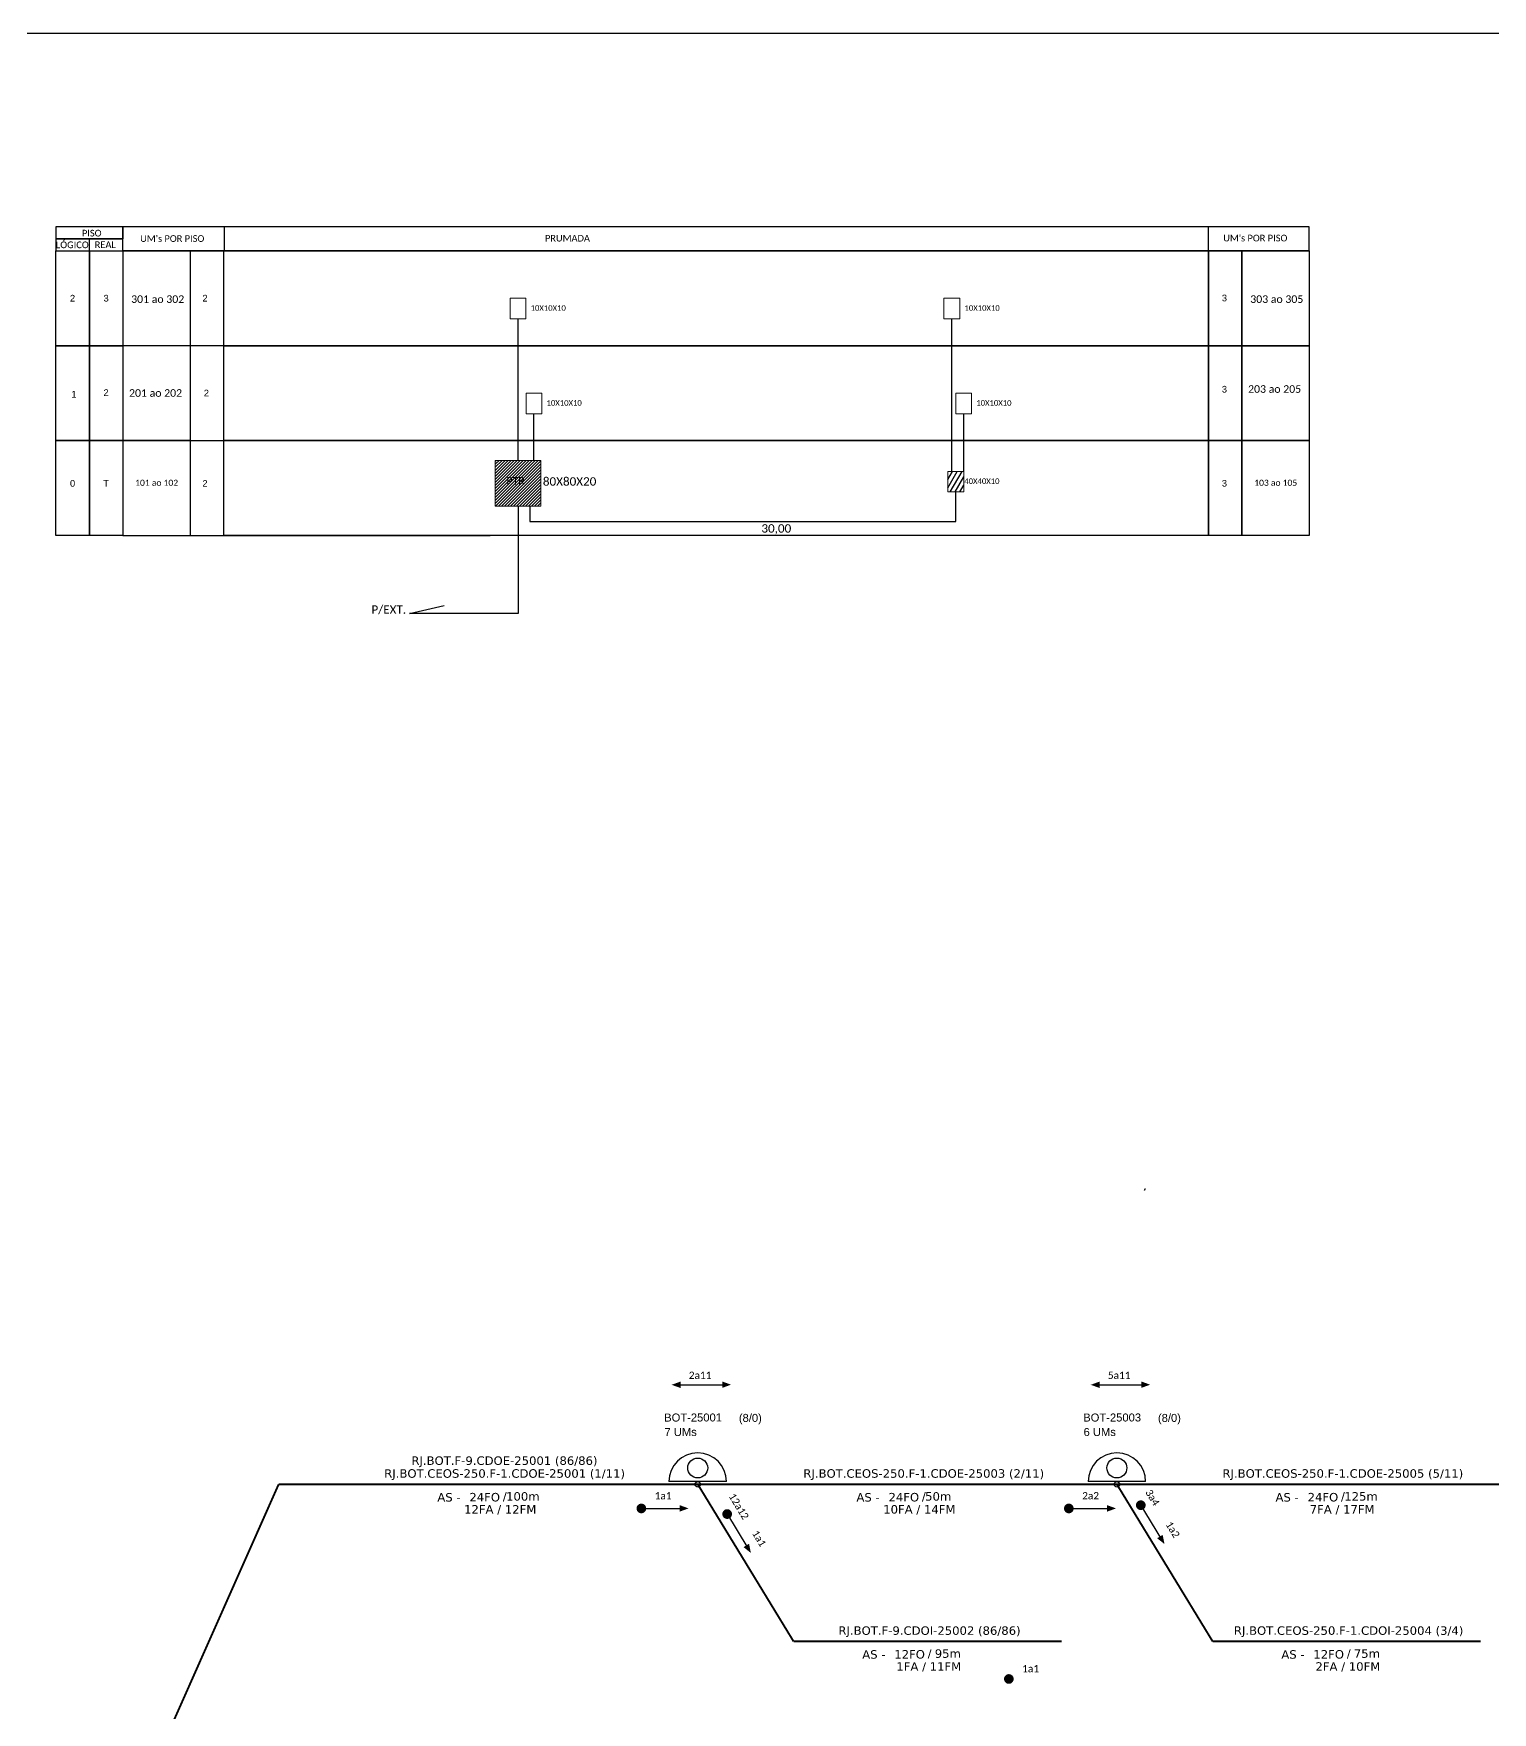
# Model space of a CAD drawing. Header units: metres. Extents: x 694 to 2151, y 611 to 1205.
# Drawn here: x 956.2 to 1234.4, y 884.8 to 1205 of the extents above; entities that cross this region are included whole.
import ezdxf
from ezdxf.enums import TextEntityAlignment as Align

# ---------------------------------------------------------------- set-up
doc = ezdxf.new("R2010")
doc.units = ezdxf.units.M
for name, color, linetype, lineweight in [("20.0-LEGENDA DOS CDO'S", 1, 'Continuous', 0), ('20.2-CDO_POSTE', 1, 'Continuous', 5), ('40.1-ETIQUETAS', 1, 'Continuous', 20)]:
    doc.layers.add(name, color=color, linetype=linetype, lineweight=lineweight)
for name, color, linetype in [('CABO OPTICO EXISTENTE', 5, 'Continuous'), ('CAP a instalar', 1, 'Continuous'), ('label_cabos', 7, 'Continuous'), ('SETA', 7, 'Continuous')]:
    doc.layers.add(name, color=color, linetype=linetype)
doc.styles.add('ARIAL', font='arial.ttf')
doc.styles.add('siredit', font='verdana.ttf')
doc.styles.get("Standard").update_dxf_attribs({"font": 'arial.ttf'})
doc.styles.add('WMF-Calibri0', font='calibri.ttf')
doc.linetypes.add('FENCELINE1', pattern='A,0.25,-0.1,[133,ltypeshp.shx,S=0.1,R=0,X=-0.1,Y=0],-0.1,1', length=1.45)
pattern_1 = [(45, (1142.21646, 1120.84455), (-0.2873682, 0.2873682), [])]

# ---------------------------------------------------------------- blocks, each defined once
blk = doc.blocks.new('ETIQUETA_RS5F')
at = {"layer": '40.1-ETIQUETAS', "color": 0, "style": 'siredit'}
blk.add_text('/', height=1.5, dxfattribs=at).set_placement((1.55, -1.95), align=Align.MIDDLE_RIGHT)
for tag, p in [('ETIQUETA_R_PRIMARIA', (1.18, 4.1)), ('ETIQUETA_R_SECUNDARIA', (1.18, 2.1)), ('F_ATIVAS/F_MORTAS', (1.11, -4.24))]:
    blk.add_attdef(tag, text='', height=1.5, dxfattribs=at).set_placement(p, align=Align.MIDDLE_CENTER)
for tag, p in [('TIPO_CABO', (-6.62, -2.12)), ('CAP_CABO', (0.37, -2.09))]:
    blk.add_attdef(tag, text='', height=1.5, dxfattribs=at).set_placement(p, align=Align.MIDDLE_RIGHT)
blk.add_attdef('METROS', text='', height=1.5, dxfattribs=at).set_placement((2.11, -1.95), align=Align.MIDDLE_LEFT)
for tag, p in [('FUSÃO_1', (0.82, -8.39)), ('FUSÃO_2', (0.82, -10.6)), ('FUSÃO_3', (0.82, -12.93)), ('FUSÃO_4', (0.82, -15.14)), ('FUSÃO_5', (0.82, -17.16))]:
    blk.add_attdef(tag, text='', height=1.5, dxfattribs=at).set_placement(p, align=Align.CENTER)
blk = doc.blocks.new('CDOE-TEXTO PADRÃO')
at = {"layer": "20.0-LEGENDA DOS CDO'S", "color": 0, "style": 'ARIAL'}
for tag, p in [('CDO_N', (0.49, 7.39)), ('CORDOALHA', (0.5, 4.33)), ('SAP', (0.51, 1.67)), ('SPLITER_1', (0.59, -0.91)), ('SPLITER_2', (0.6, -3.55)), ('(XX-XX_F)S', (0.54, -8.29)), ('(XX-XX_L)S', (0.55, -10.83)), ('UMS', (0.55, -13.15))]:
    blk.add_attdef(tag, p, '', height=1.7, rotation=0.118, dxfattribs=at)
blk.add_attdef('FIBRAS_UTILIZADAS', text='', height=1.7, rotation=0.118, dxfattribs=at).set_placement((19.77, 7.43), align=Align.CENTER)

msp = doc.modelspace()

# ---------------------------------------------------------------- hatches: boundary and pattern name
h = msp.add_hatch()
h.set_pattern_fill('ANSI31', color=1, scale=0.128, style=0)
h.set_pattern_definition(pattern_1)
h.paths.add_polyline_path([(1052.95, 1123.6), (1044.21, 1123.6), (1044.21, 1114.86), (1052.95, 1114.86)])
h.paths.add_polyline_path([(1046.22, 1118.64), (1050.17, 1118.64), (1050.17, 1120.8), (1046.22, 1120.8)], flags=24)
h = msp.add_hatch()
h.set_pattern_fill('ANSI31', color=1, scale=0.128, style=0)
h.set_pattern_definition(pattern_1)
h.paths.add_polyline_path([(1052.95, 1123.6), (1044.21, 1123.6), (1044.21, 1114.86), (1052.95, 1114.86)])
h.paths.add_polyline_path([(1046.22, 1118.64), (1050.17, 1118.64), (1050.17, 1120.8), (1046.22, 1120.8)], flags=24)
h = msp.add_hatch()
h.set_pattern_fill('ANSI31', color=1, scale=0.25, angle=15, style=0)
h.paths.add_polyline_path([(1131.31, 1121.49), (1130.55, 1121.49), (1130.55, 1117.57), (1133.57, 1117.57), (1133.57, 1121.49)])
h.paths.add_polyline_path([(1133.46, 1118.82), (1140.67, 1118.82), (1140.67, 1120.43), (1133.46, 1120.43)], flags=9)

# ---------------------------------------------------------------- linework, layer by layer
for p, q in [((973.23, 1168.12), (973.23, 1168.12)), ((973.23, 1168.12), (973.23, 1165.84)), ((1097.04, 1168.12), (973.23, 1168.12)), ((973.23, 1168.12), (973.23, 1168.12)), ((973.23, 1168.12), (973.23, 1165.84)), ((1097.04, 1168.12), (973.23, 1168.12)), ((1199.44, 1168.12), (1097.04, 1168.12)), ((1199.44, 1168.12), (1180.24, 1168.12)), ((1180.24, 1163.57), (1180.24, 1168.12)), ((1180.24, 1163.57), (1180.24, 1168.12)), ((1199.44, 1163.57), (1199.44, 1168.12)), ((1199.44, 1163.57), (1199.44, 1168.12)), ((1180.24, 1163.57), (973.23, 1163.57)), ((973.23, 1163.57), (1180.24, 1163.57)), ((1180.24, 1163.57), (973.23, 1163.57)), ((973.23, 1163.57), (1180.24, 1163.57)), ((986.03, 1163.57), (986.03, 1109.25)), ((992.42, 1163.57), (992.42, 1109.25)), ((1186.64, 1163.57), (1180.24, 1163.57)), ((1180.24, 1163.57), (1180.24, 1145.46)), ((1180.24, 1163.57), (1186.64, 1163.57)), ((1180.24, 1145.46), (1180.24, 1163.57)), ((1186.64, 1163.57), (1180.24, 1163.57)), ((1180.24, 1163.57), (1180.24, 1145.46)), ((1180.24, 1163.57), (1186.64, 1163.57)), ((1180.24, 1145.46), (1180.24, 1163.57)), ((1199.44, 1163.57), (1186.64, 1163.57)), ((1186.64, 1163.57), (1199.44, 1163.57)), ((1186.64, 1145.46), (1186.64, 1163.57)), ((1186.64, 1163.57), (1186.64, 1145.46)), ((1199.44, 1163.57), (1186.64, 1163.57)), ((1186.64, 1163.57), (1199.44, 1163.57)), ((1186.64, 1145.46), (1186.64, 1163.57)), ((1186.64, 1163.57), (1186.64, 1145.46)), ((1199.44, 1163.57), (1199.44, 1145.46)), ((1199.44, 1163.57), (1199.44, 1145.46)), ((960.43, 1145.46), (966.83, 1145.46)), ((960.43, 1127.36), (960.43, 1145.46)), ((960.43, 1145.46), (966.83, 1145.46)), ((960.43, 1127.36), (960.43, 1145.46)), ((966.83, 1145.46), (966.83, 1127.36)), ((966.83, 1145.46), (973.23, 1145.46)), ((966.83, 1127.36), (966.83, 1145.46)), ((966.83, 1145.46), (966.83, 1127.36)), ((966.83, 1145.46), (973.23, 1145.46)), ((966.83, 1127.36), (966.83, 1145.46)), ((973.23, 1145.46), (973.23, 1127.36)), ((986.03, 1145.46), (973.23, 1145.46)), ((973.23, 1145.46), (973.23, 1127.36)), ((973.23, 1145.46), (973.23, 1127.36)), ((986.03, 1145.46), (973.23, 1145.46)), ((973.23, 1145.46), (973.23, 1127.36)), ((1180.24, 1145.46), (992.42, 1145.46)), ((1180.24, 1145.46), (992.42, 1145.46)), ((1186.64, 1145.46), (1180.24, 1145.46)), ((1186.64, 1145.46), (1180.24, 1145.46)), ((1199.44, 1145.46), (1186.64, 1145.46)), ((1199.44, 1145.46), (1186.64, 1145.46)), ((960.43, 1127.36), (966.83, 1127.36)), ((960.43, 1109.25), (960.43, 1127.36)), ((966.83, 1127.36), (960.43, 1127.36)), ((960.43, 1127.36), (966.83, 1127.36)), ((960.43, 1109.25), (960.43, 1127.36)), ((966.83, 1127.36), (960.43, 1127.36)), ((966.83, 1127.36), (966.83, 1109.25)), ((966.83, 1127.36), (973.23, 1127.36)), ((966.83, 1109.25), (966.83, 1127.36)), ((973.23, 1127.36), (966.83, 1127.36)), ((966.83, 1127.36), (966.83, 1109.25)), ((966.83, 1127.36), (973.23, 1127.36)), ((966.83, 1109.25), (966.83, 1127.36)), ((973.23, 1127.36), (966.83, 1127.36)), ((973.23, 1127.36), (973.23, 1109.25)), ((986.03, 1127.36), (973.23, 1127.36)), ((973.23, 1127.36), (973.23, 1109.25)), ((973.23, 1127.36), (986.03, 1127.36)), ((973.23, 1127.36), (973.23, 1109.25)), ((986.03, 1127.36), (973.23, 1127.36)), ((973.23, 1127.36), (973.23, 1109.25)), ((973.23, 1127.36), (986.03, 1127.36)), ((973.23, 1109.25), (1043.27, 1109.25)), ((973.23, 1109.25), (1043.27, 1109.25))]:
    msp.add_line(p, q)
at = {"color": 7}
msp.add_line((1088.35, 928.83), (1077.36, 928.83), dxfattribs=at)
msp.add_lwpolyline([(693.87, 610.98), (1534.87, 610.98), (1534.87, 1204.98), (693.87, 1204.98)], close=True, dxfattribs=at)
at = {"color": 0}
for points in [[(960.43, 1165.84), (973.23, 1165.84), (973.23, 1168.12), (960.43, 1168.12)], [(960.43, 1165.84), (973.23, 1165.84), (973.23, 1168.12), (960.43, 1168.12)], [(960.43, 1163.57), (973.23, 1163.57), (973.23, 1165.84), (960.43, 1165.84)], [(960.43, 1163.57), (973.23, 1163.57), (973.23, 1165.84), (960.43, 1165.84)]]:
    msp.add_lwpolyline(points, close=True, dxfattribs=at)
for points in [[(966.83, 1163.57), (966.83, 1165.84)], [(966.83, 1163.57), (966.83, 1165.84)], [(992.61, 1163.57), (992.61, 1168.12)], [(992.61, 1163.57), (992.61, 1168.12)], [(992.42, 1145.46), (986.03, 1145.46)], [(992.42, 1145.46), (986.03, 1145.46)], [(992.42, 1145.46), (1180.24, 1145.46), (1180.24, 1127.36), (992.42, 1127.36)], [(992.42, 1145.46), (1180.24, 1145.46), (1180.24, 1127.36), (992.42, 1127.36)], [(986.03, 1127.36), (992.42, 1127.36)], [(986.03, 1127.36), (992.42, 1127.36)], [(992.42, 1127.36), (1180.24, 1127.36), (1180.24, 1109.25), (992.42, 1109.25)], [(992.42, 1127.36), (1180.24, 1127.36), (1180.24, 1109.25), (992.42, 1109.25)], [(973.23, 1109.25), (960.43, 1109.25)]]:
    msp.add_lwpolyline(points)
for points in [[(960.43, 1163.57), (966.83, 1163.57), (966.83, 1145.46), (960.43, 1145.46)], [(960.43, 1163.57), (966.83, 1163.57), (966.83, 1145.46), (960.43, 1145.46)], [(966.83, 1163.57), (973.23, 1163.57), (973.23, 1145.46), (966.83, 1145.46)], [(966.83, 1163.57), (973.23, 1163.57), (973.23, 1145.46), (966.83, 1145.46)], [(1180.24, 1145.46), (1186.64, 1145.46), (1186.64, 1127.36), (1180.24, 1127.36)], [(1180.24, 1145.46), (1186.64, 1145.46), (1186.64, 1127.36), (1180.24, 1127.36)], [(1186.64, 1145.46), (1199.44, 1145.46), (1199.44, 1127.36), (1186.64, 1127.36)], [(1186.64, 1145.46), (1199.44, 1145.46), (1199.44, 1127.36), (1186.64, 1127.36)], [(1180.24, 1127.36), (1186.64, 1127.36), (1186.64, 1109.25), (1180.24, 1109.25)], [(1180.24, 1127.36), (1186.64, 1127.36), (1186.64, 1109.25), (1180.24, 1109.25)], [(1186.64, 1127.36), (1199.44, 1127.36), (1199.44, 1109.25), (1186.64, 1109.25)], [(1186.64, 1127.36), (1199.44, 1127.36), (1199.44, 1109.25), (1186.64, 1109.25)]]:
    msp.add_lwpolyline(points, close=True)
at = {"color": 0, "lineweight": 0}
for points in [[(1047.07, 1154.52), (1050.09, 1154.52), (1050.09, 1150.59), (1047.07, 1150.59)], [(1129.8, 1154.52), (1132.82, 1154.52), (1132.82, 1150.59), (1129.8, 1150.59)], [(1050.11, 1136.41), (1053.13, 1136.41), (1053.13, 1132.48), (1050.11, 1132.48)], [(1132.06, 1136.41), (1135.07, 1136.41), (1135.07, 1132.48), (1132.06, 1132.48)]]:
    msp.add_lwpolyline(points, close=True, dxfattribs=at)
at = {"color": 3}
for points in [[(1048.58, 1123.6), (1048.58, 1150.59)], [(1131.31, 1121.49), (1131.31, 1150.59)], [(1051.62, 1123.6), (1051.62, 1132.48)], [(1133.57, 1121.49), (1133.57, 1132.48)], [(1050.81, 1114.86), (1050.81, 1111.94), (1132.06, 1111.94), (1132.06, 1117.57)], [(1048.58, 1114.86), (1048.58, 1094.36), (1027.87, 1094.36), (1034.52, 1095.92)]]:
    msp.add_lwpolyline(points, dxfattribs=at)
at = {"color": 1, "lineweight": 0}
for points in [[(1052.95, 1123.6), (1044.21, 1123.6), (1044.21, 1114.86), (1052.95, 1114.86)], [(1052.95, 1123.6), (1044.21, 1123.6), (1044.21, 1114.86), (1052.95, 1114.86)], [(1130.55, 1121.49), (1133.57, 1121.49), (1133.57, 1117.57), (1130.55, 1117.57)]]:
    msp.add_lwpolyline(points, close=True, dxfattribs=at)
at = {"const_width": 0.924}
for points in [[(1167.1, 924.74, 1), (1167.58, 923.95, 1)], [(1071.64, 923.72, 1), (1072.56, 923.72, 1)], [(1088.22, 923.05, 1), (1088.7, 922.26, 1)], [(1153.16, 923.72, 1), (1154.08, 923.72, 1)]]:
    msp.add_lwpolyline(points, format="xyb", close=True, dxfattribs=at)
at = {"color": 8, "const_width": 0.924}
msp.add_lwpolyline([(1141.72, 891.2, 1), (1142.64, 891.2, 1)], format="xyb", close=True, dxfattribs=at)
at = {"color": 7}
for centre, radius in [((1082.85, 931.44), 1.9), ((1082.86, 928.32), 0.509)]:
    msp.add_circle(centre, radius, dxfattribs=at)
msp.add_arc((1082.85, 928.83), 5.49, 0, 180, dxfattribs=at)
at = {"layer": 'CAP a instalar', "linetype": 'FENCELINE1', "ltscale": 6, "const_width": 0.259}
msp.add_lwpolyline([(1168.02, 984.34), (1168.2, 984.73)], dxfattribs=at)
at = {"layer": 'CAP a instalar', "color": 7, "linetype": 'FENCELINE1', "ltscale": 6, "const_width": 0.37}
for points in [[(948.63, 806.01), (1002.93, 928.32)], [(1002.93, 928.32), (1082.86, 928.32)], [(1082.86, 928.32), (1162.78, 928.32)], [(1162.78, 928.32), (1242.7, 928.32)]]:
    msp.add_lwpolyline(points, dxfattribs=at)
at = {"layer": 'CAP a instalar', "color": 8, "linetype": 'FENCELINE1', "ltscale": 6, "const_width": 0.37}
for points in [[(1082.86, 928.32), (1101.13, 898.36)], [(1162.78, 928.32), (1181.05, 898.36)], [(1101.13, 898.36), (1152.25, 898.36)], [(1181.05, 898.36), (1232.17, 898.36)]]:
    msp.add_lwpolyline(points, dxfattribs=at)
at = {"layer": 'label_cabos', "color": 7}
msp.add_line((1168.27, 928.83), (1157.28, 928.83), dxfattribs=at)
for centre, radius in [((1162.78, 931.44), 1.9), ((1162.78, 928.32), 0.509)]:
    msp.add_circle(centre, radius, dxfattribs=at)
msp.add_arc((1162.78, 928.83), 5.49, 0, 180, dxfattribs=at)
at = {"layer": 'SETA'}
for points in [[(1079.57, 947.3), (1087.51, 947.3)], [(1159.49, 947.3), (1167.43, 947.3)], [(1072.1, 923.72), (1080.04, 923.72)], [(1088.31, 922.91), (1092.43, 916.12)], [(1153.62, 923.72), (1161.56, 923.72)], [(1167.18, 924.6), (1171.31, 917.81)]]:
    msp.add_lwpolyline(points, dxfattribs=at)
for points in [[(1079.57, 946.69), (1077.87, 947.3), (1079.57, 947.92)], [(1087.51, 947.94), (1089.2, 947.32), (1087.51, 946.71)], [(1159.49, 946.69), (1157.8, 947.3), (1159.49, 947.92)], [(1167.43, 947.94), (1169.12, 947.32), (1167.43, 946.71)], [(1079.4, 924.35), (1081.1, 923.73), (1079.4, 923.11)], [(1160.92, 924.35), (1162.62, 923.73), (1160.92, 923.11)], [(1092.64, 916.99), (1092.99, 915.23), (1091.58, 916.35)], [(1171.51, 918.68), (1171.87, 916.92), (1170.46, 918.04)]]:
    msp.add_solid(points, dxfattribs=at)

# ---------------------------------------------------------------- block references
at = {"layer": '20.2-CDO_POSTE', "color": 7}
ref = msp.add_blockref('CDOE-TEXTO PADRÃO', (1162.93, 930.06), dxfattribs=dict(at, xscale=0.8979227162429813, yscale=0.8979227162429813, zscale=0.8979227162429813))
ref.add_attrib('CDO_N', 'BOT-25003', (1156.37, 940.29), dxfattribs={"layer": "20.0-LEGENDA DOS CDO'S", "color": 0, "height": 1.526, "rotation": 0.118, "style": 'ARIAL'})
ref.add_attrib('CORDOALHA', '6 UMs', (1156.43, 937.53), dxfattribs={"layer": "20.0-LEGENDA DOS CDO'S", "color": 0, "height": 1.526, "rotation": 0.118, "style": 'ARIAL'})
ref.add_attrib('FIBRAS_UTILIZADAS', '       (8/0)', dxfattribs={"layer": "20.0-LEGENDA DOS CDO'S", "color": 0, "height": 1.5263, "rotation": 0.118, "style": 'ARIAL'}).set_placement((1170.73, 940.22), align=Align.CENTER)
at = {"layer": 'CAP a instalar', "color": 7, "linetype": 'FENCELINE1', "ltscale": 7}
ref = msp.add_blockref('ETIQUETA_RS5F', (1044.75, 928.13), dxfattribs=dict(at, xscale=1.077507242462956, yscale=1.077507242462956, zscale=1.077507242462956))
ref.add_attrib('ETIQUETA_R_PRIMARIA', 'RJ.BOT.F-9.CDOE-25001 (86/86)', dxfattribs={"layer": '40.1-ETIQUETAS', "color": 0, "height": 1.6163, "style": 'siredit'}).set_placement((1045.99, 932.84), align=Align.MIDDLE_CENTER)
ref.add_attrib('ETIQUETA_R_SECUNDARIA', 'RJ.BOT.CEOS-250.F-1.CDOE-25001 (1/11)', dxfattribs={"layer": '40.1-ETIQUETAS', "color": 0, "height": 1.6163, "style": 'siredit'}).set_placement((1046.02, 930.39), align=Align.MIDDLE_CENTER)
ref.add_attrib('TIPO_CABO', 'AS -', dxfattribs={"layer": '40.1-ETIQUETAS', "color": 0, "height": 1.616, "style": 'siredit'}).set_placement((1037.62, 925.85), align=Align.MIDDLE_RIGHT)
ref.add_attrib('CAP_CABO', '24FO', dxfattribs={"layer": '40.1-ETIQUETAS', "color": 0, "height": 1.616, "style": 'siredit'}).set_placement((1045.14, 925.87), align=Align.MIDDLE_RIGHT)
ref.add_attrib('METROS', '100m', dxfattribs={"layer": '40.1-ETIQUETAS', "color": 0, "height": 1.616, "style": 'siredit'}).set_placement((1046.3, 926.02), align=Align.MIDDLE_LEFT)
ref.add_attrib('F_ATIVAS/F_MORTAS', '12FA / 12FM', dxfattribs={"layer": '40.1-ETIQUETAS', "color": 0, "height": 1.6163, "style": 'siredit'}).set_placement((1045.18, 923.55), align=Align.MIDDLE_CENTER)
ref = msp.add_blockref('ETIQUETA_RS5F', (1124.67, 928.13), dxfattribs=dict(at, xscale=1.077507242462956, yscale=1.077507242462956, zscale=1.077507242462956))
ref.add_attrib('ETIQUETA_R_SECUNDARIA', 'RJ.BOT.CEOS-250.F-1.CDOE-25003 (2/11)', dxfattribs={"layer": '40.1-ETIQUETAS', "color": 0, "height": 1.6163, "style": 'siredit'}).set_placement((1125.95, 930.39), align=Align.MIDDLE_CENTER)
ref.add_attrib('TIPO_CABO', 'AS -', dxfattribs={"layer": '40.1-ETIQUETAS', "color": 0, "height": 1.616, "style": 'siredit'}).set_placement((1117.54, 925.85), align=Align.MIDDLE_RIGHT)
ref.add_attrib('CAP_CABO', '24FO', dxfattribs={"layer": '40.1-ETIQUETAS', "color": 0, "height": 1.616, "style": 'siredit'}).set_placement((1125.07, 925.87), align=Align.MIDDLE_RIGHT)
ref.add_attrib('METROS', '50m', dxfattribs={"layer": '40.1-ETIQUETAS', "color": 0, "height": 1.616, "style": 'siredit'}).set_placement((1126.22, 926.02), align=Align.MIDDLE_LEFT)
ref.add_attrib('F_ATIVAS/F_MORTAS', '10FA / 14FM', dxfattribs={"layer": '40.1-ETIQUETAS', "color": 0, "height": 1.6163, "style": 'siredit'}).set_placement((1125.11, 923.55), align=Align.MIDDLE_CENTER)
ref = msp.add_blockref('ETIQUETA_RS5F', (1204.59, 928.13), dxfattribs=dict(at, xscale=1.077507242462956, yscale=1.077507242462956, zscale=1.077507242462956))
ref.add_attrib('ETIQUETA_R_SECUNDARIA', 'RJ.BOT.CEOS-250.F-1.CDOE-25005 (5/11)', dxfattribs={"layer": '40.1-ETIQUETAS', "color": 0, "height": 1.6163, "style": 'siredit'}).set_placement((1205.87, 930.39), align=Align.MIDDLE_CENTER)
ref.add_attrib('TIPO_CABO', 'AS -', dxfattribs={"layer": '40.1-ETIQUETAS', "color": 0, "height": 1.616, "style": 'siredit'}).set_placement((1197.46, 925.85), align=Align.MIDDLE_RIGHT)
ref.add_attrib('CAP_CABO', '24FO', dxfattribs={"layer": '40.1-ETIQUETAS', "color": 0, "height": 1.616, "style": 'siredit'}).set_placement((1204.99, 925.87), align=Align.MIDDLE_RIGHT)
ref.add_attrib('METROS', '125m', dxfattribs={"layer": '40.1-ETIQUETAS', "color": 0, "height": 1.616, "style": 'siredit'}).set_placement((1206.14, 926.02), align=Align.MIDDLE_LEFT)
ref.add_attrib('F_ATIVAS/F_MORTAS', '7FA / 17FM', dxfattribs={"layer": '40.1-ETIQUETAS', "color": 0, "height": 1.616, "style": 'siredit'}).set_placement((1205.74, 923.55), align=Align.MIDDLE_CENTER)
at = {"layer": 'CAP a instalar', "color": 8, "linetype": 'FENCELINE1', "ltscale": 7}
ref = msp.add_blockref('ETIQUETA_RS5F', (1125.77, 898.16), dxfattribs=dict(at, xscale=1.077507242462116, yscale=1.077507242462116, zscale=1.077507242462116))
ref.add_attrib('ETIQUETA_R_SECUNDARIA', 'RJ.BOT.F-9.CDOI-25002 (86/86)', dxfattribs={"layer": 'CABO OPTICO EXISTENTE', "color": 0, "height": 1.6163, "style": 'siredit'}).set_placement((1127.05, 900.43), align=Align.MIDDLE_CENTER)
ref.add_attrib('TIPO_CABO', 'AS -', dxfattribs={"layer": '40.1-ETIQUETAS', "color": 0, "height": 1.616, "style": 'siredit'}).set_placement((1118.65, 895.88), align=Align.MIDDLE_RIGHT)
ref.add_attrib('CAP_CABO', '12FO', dxfattribs={"layer": '40.1-ETIQUETAS', "color": 0, "height": 1.616, "style": 'siredit'}).set_placement((1126.17, 895.9), align=Align.MIDDLE_RIGHT)
ref.add_attrib('METROS', '95m', dxfattribs={"layer": '40.1-ETIQUETAS', "color": 0, "height": 1.616, "style": 'siredit'}).set_placement((1128.05, 896.05), align=Align.MIDDLE_LEFT)
ref.add_attrib('F_ATIVAS/F_MORTAS', '1FA / 11FM', dxfattribs={"layer": '40.1-ETIQUETAS', "color": 0, "height": 1.616, "style": 'siredit'}).set_placement((1126.91, 893.58), align=Align.MIDDLE_CENTER)
ref = msp.add_blockref('ETIQUETA_RS5F', (1205.7, 898.16), dxfattribs=dict(at, xscale=1.077507242462116, yscale=1.077507242462116, zscale=1.077507242462116))
ref.add_attrib('ETIQUETA_R_SECUNDARIA', 'RJ.BOT.CEOS-250.F-1.CDOI-25004 (3/4)', dxfattribs={"layer": 'CABO OPTICO EXISTENTE', "color": 0, "height": 1.6163, "style": 'siredit'}).set_placement((1206.97, 900.43), align=Align.MIDDLE_CENTER)
ref.add_attrib('TIPO_CABO', 'AS -', dxfattribs={"layer": '40.1-ETIQUETAS', "color": 0, "height": 1.616, "style": 'siredit'}).set_placement((1198.57, 895.88), align=Align.MIDDLE_RIGHT)
ref.add_attrib('CAP_CABO', '12FO', dxfattribs={"layer": '40.1-ETIQUETAS', "color": 0, "height": 1.616, "style": 'siredit'}).set_placement((1206.09, 895.9), align=Align.MIDDLE_RIGHT)
ref.add_attrib('METROS', '75m', dxfattribs={"layer": '40.1-ETIQUETAS', "color": 0, "height": 1.616, "style": 'siredit'}).set_placement((1207.97, 896.05), align=Align.MIDDLE_LEFT)
ref.add_attrib('F_ATIVAS/F_MORTAS', '2FA / 10FM', dxfattribs={"layer": '40.1-ETIQUETAS', "color": 0, "height": 1.616, "style": 'siredit'}).set_placement((1206.83, 893.58), align=Align.MIDDLE_CENTER)

# ---------------------------------------------------------------- texts
at = {"color": 0, "style": 'WMF-Calibri0'}
for s, height, p in [('  LÓGICO', 1.272, (959.55, 1164.06)), ('  LÓGICO', 1.272, (959.55, 1164.06)), ('     PISO', 1.272, (963.17, 1166.29)), ('     PISO', 1.272, (963.17, 1166.29)), ("UM's POR PISO", 1.2718, (976.52, 1165.26)), ("UM's POR PISO", 1.2718, (976.52, 1165.26)), ('PRUMADA', 1.272, (1053.71, 1165.33)), ('PRUMADA', 1.272, (1053.71, 1165.33)), ("UM's POR PISO", 1.2718, (1183.06, 1165.35)), ("UM's POR PISO", 1.2718, (1183.06, 1165.35)), ('    REAL', 1.272, (966.06, 1164.09)), ('    REAL', 1.272, (966.06, 1164.09))]:
    msp.add_text(s, height=height, dxfattribs=at).set_placement(p)
at = {"style": 'WMF-Calibri0'}
for s, height, p in [('301 ao 302', 1.443, (974.8, 1153.62)), ('10X10X10', 1.056, (1050.98, 1152.12)), ('10X10X10', 1.056, (1133.72, 1152.12)), ('303 ao 305', 1.443, (1188.21, 1153.62)), ('201 ao 202', 1.443, (974.4, 1135.72)), ('203 ao 205', 1.443, (1187.8, 1136.48)), ('10X10X10', 1.056, (1054.02, 1134.02)), ('10X10X10', 1.056, (1135.97, 1134.02)), ('101 ao 102', 1.167, (975.57, 1118.74)), ('PTR', 1.441, (1046.38, 1118.96)), ('PTR', 1.441, (1046.38, 1118.96)), ('80X80X20', 1.603, (1053.32, 1118.77)), ('40X40X10', 1.056, (1133.68, 1119.1)), ('103 ao 105', 1.167, (1188.98, 1118.74)), ('30,00', 1.603, (1094.99, 1109.81)), ('P/EXT.', 1.603, (1020.62, 1094.34))]:
    msp.add_text(s, height=height, dxfattribs=at).set_placement(p)
at = {"char_height": 1.3857, "width": 23.4262, "attachment_point": 5}
for s, insert in [('\\C7;\\fCalibri|b0|i0|c0|p34;2a11', (1083.3, 949.11)), ('\\C7;\\fCalibri|b0|i0|c0|p34;5a11', (1163.22, 949.11)), ('\\C7;\\fCalibri|b0|i0|c0|p34;1a1', (1076.25, 926.14)), ('\\C7;\\fCalibri|b0|i0|c0|p34;2a2', (1157.77, 926.14))]:
    msp.add_mtext(s, dxfattribs=dict(at, insert=insert))
at = {"char_height": 1.3857, "width": 23.4262, "attachment_point": 5, "rotation": 301.2901}
for s, insert in [('\\C7;\\fCalibri|b0|i0|c0|p34;12a12', (1090.69, 924.11)), ('\\C7;\\fCalibri|b0|i0|c0|p34;3a4', (1169.57, 925.8)), ('\\C7;\\fCalibri|b0|i0|c0|p34;1a1', (1094.56, 917.99)), ('\\C7;\\fCalibri|b0|i0|c0|p34;1a2', (1173.44, 919.68))]:
    msp.add_mtext(s, dxfattribs=dict(at, insert=insert))
at = {"color": 8, "insert": (1146.33, 893.17), "char_height": 1.3857, "width": 23.4262, "attachment_point": 5}
msp.add_mtext('\\fCalibri|b0|i0|c0|p34;1a1', dxfattribs=at)
at = {"style": 'ARIAL', "flags": 12}
for tag, text, height, p in [('2', 'XX', 1.272, (963.63, 1154.52)), ('2', 'XX', 1.272, (963.63, 1154.52)), ('3', 'XX', 1.272, (970.03, 1154.52)), ('2', 'XX', 1.272, (988.89, 1154.52)), ('2', 'XX', 1.272, (988.89, 1154.52)), ('3', 'XX', 1.272, (1183.29, 1154.56)), ('1', 'XX', 1.272, (963.89, 1136.2)), ('1', 'XX', 1.272, (963.89, 1136.2)), ('2', 'XX', 1.272, (970.03, 1136.52)), ('2', 'XX', 1.272, (989.15, 1136.43)), ('3', 'XX', 1.272, (1183.29, 1137.16)), ('0', 'XX', 1.272, (963.63, 1119.21)), ('0', 'XX', 1.272, (963.63, 1119.21)), ('T', 'XX', 1.272, (970.03, 1119.21)), ('2', 'XX', 1.272, (988.89, 1119.21)), ('3', '3', 1.27, (1183.29, 1119.23))]:
    msp.add_attdef(tag, text=text, height=height, dxfattribs=at).set_placement(p, align=Align.MIDDLE_CENTER)
at = {"layer": "20.0-LEGENDA DOS CDO'S", "color": 7, "style": 'ARIAL'}
for s, p in [('BOT-25001', (1076.45, 940.29)), ('7 UMs', (1076.51, 937.53))]:
    msp.add_text(s, height=1.526, rotation=0.118, dxfattribs=at).set_placement(p)
msp.add_text('       (8/0)', height=1.5263, rotation=0.118, dxfattribs=at).set_placement((1090.81, 940.22), align=Align.CENTER)

doc.saveas('drawing.dxf')
